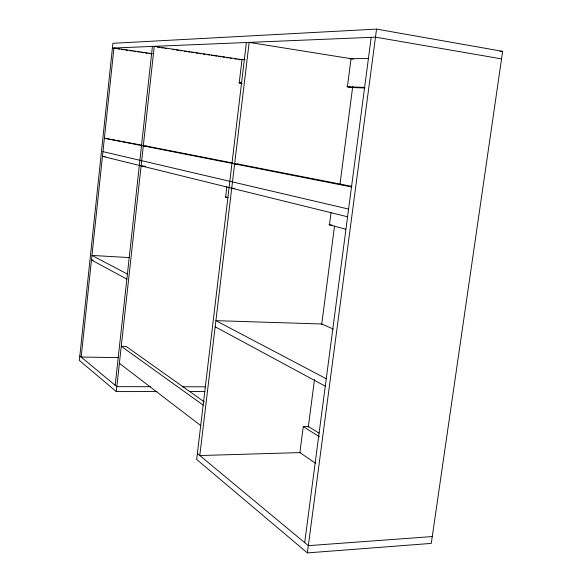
<?xml version="1.0" encoding="UTF-8"?>
<svg xmlns="http://www.w3.org/2000/svg" width="582" height="582" viewBox="0 0 582 582"><rect width="100%" height="100%" fill="white"/><g stroke="black" fill="none" stroke-linecap="round" stroke-linejoin="round"><path stroke-width="0.87" d="M115.178 385.291L152.404 46.414M156.995 391.562L116.276 391.584L154.259 46.342L242.01 59.633L239.217 82.804L241.472 83.117M226.864 186.626L225.62 197.08L227.417 197.233M246.375 42.515L196.672 459.453L307.369 552.9L431.284 543.399L502.644 51.34L376.547 29.1L112.923 43.301L79.356 360.418L116.276 391.584M319.125 433.19L308.38 426.475L303.258 426.562L299.868 452.607L315.655 463.337M331.063 212.525L329.456 224.856L332.046 225.059M351.048 58.695L347.396 86.776L352.59 87.54M308.278 427.224L314.513 379.435M321.686 324.487L334.512 226.165M339.939 184.552L352.721 86.565M304.677 542.635L371.207 37.335M307.369 552.9L376.547 29.1M432.273 536.568L308.322 545.654L197.378 453.538M112.413 48.073L375.485 37.153L501.553 58.877M300.458 452.592L199.786 455.539L249.154 42.399L353.565 59.095M499.923 51.383L502.644 51.34M238.685 59.655L245.044 59.604M349.462 58.709L368.661 58.542M189.572 391.548L204.959 391.541M150.367 386.703L116.822 386.652L79.829 355.937M182.108 386.754L205.686 386.797M118.459 357.588L81.182 357.057L113.941 48.015L152.448 53.719M238.896 82.79L241.61 82.891M346.792 86.754L364.929 87.424M240.351 83.306L242.163 83.379M349.127 87.409L364.536 87.984M93.28 260.118L91.469 260.016L126.847 279.105M129.16 257.579L91.956 255.425L127.393 274.078M231.731 188.212L234.415 188.459M141.113 165.863L145.602 166.299M105.167 156.602L102.461 156.325L347.578 216.788M234.633 163.906L240.322 164.495M143.31 145.893L148.17 146.417M239.777 83.102L241.574 83.357M114.203 48.342L115.985 48.604M117.775 48.866L119.557 49.135M121.34 49.397L124.024 49.79M125.807 50.059L127.589 50.321M129.379 50.583L132.056 50.983M133.838 51.245L135.628 51.514M137.41 51.776L139.2 52.038M140.982 52.307L143.659 52.7M145.442 52.962L147.231 53.231M149.014 53.493L151.691 53.886M157.751 47.229L159.541 47.498M161.323 47.768L163.113 48.037M164.888 48.306L166.678 48.575M172.919 49.521L174.709 49.79M176.484 50.059L178.281 50.336M180.056 50.598L181.853 50.874M184.516 51.274L186.313 51.551M188.081 51.813L189.885 52.089M191.653 52.358L193.457 52.627M196.112 53.027L197.916 53.304M199.677 53.573L201.488 53.842M203.249 54.111L205.053 54.381M207.709 54.788L209.52 55.057M211.273 55.326L213.085 55.603M214.845 55.865L216.657 56.141M218.41 56.403L221.087 56.81M222.87 57.08L224.688 57.356M226.442 57.618L228.26 57.894M230.006 58.164L231.825 58.433M234.466 58.833L236.292 59.109M238.038 59.379L239.857 59.655M141.797 145.165L104.382 138.21L351.506 186.96M145.362 145.864L232.604 162.982M237.056 163.855L351.899 186.386M102.956 151.64L348.596 209.076M225.481 197.043L228.115 197.742M328.939 224.717L345.599 229.177M333.399 329.106L321.744 323.999L215.9 320.66L326.255 378.737M215.173 326.771L325.28 386.186M303.258 426.562L319.387 436.726M204.326 401.907L126.068 346.363L121.26 346.275L203.154 405.087M119.383 363.313L200.71 425.544"/></g></svg>
